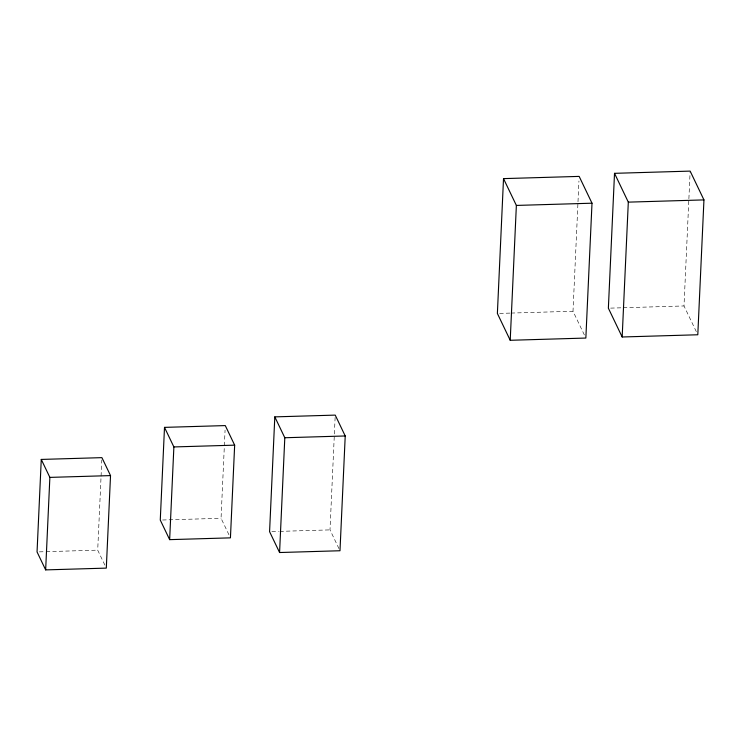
<?xml version="1.0" encoding="UTF-8"?>
<svg xmlns="http://www.w3.org/2000/svg" width="741" height="741" viewBox="0 0 741 741"><rect width="100%" height="100%" fill="white"/><g stroke="black" fill="none" stroke-linecap="round" stroke-linejoin="round"><path stroke-width="0.56" stroke-dasharray="3.71 2.78" d="M104.87 565.114L97.701 550.146L101.026 477.297M101.072 476.139L101.813 459.957M228.95 534.761L221.05 518.283L225.069 430.16M338.989 548.664L329.995 529.889L335.127 417.396M584.371 334.969L573.006 311.248L577.952 202.904M577.999 201.747L578.943 180.999M696.327 331.681L683.999 305.959L688.834 199.922M688.889 198.764L690.093 172.255M610.658 308.117L622.125 307.784M623.264 307.747L683.999 305.959M499.666 313.406L509.984 313.1M511.123 313.072L573.006 311.248M162.566 520.006L221.05 518.283M271.864 531.593L278.699 531.399M279.839 531.362L329.995 529.889M39.338 551.869L45.062 551.702M46.201 551.665L97.701 550.146"/><path stroke-width="1.11" d="M41.264 459.429L37.05 551.934L45.655 569.894L106.306 568.115L110.529 475.602L101.915 457.642L41.264 459.429L49.869 477.389L45.655 569.894M164.502 427.372L160.269 520.071L169.652 539.643L230.432 537.855L234.656 445.156L225.283 425.584L164.502 427.372L173.876 446.943L169.652 539.643M274.809 416.877L269.576 531.668L279.579 552.527L339.989 550.748L345.223 435.967L335.228 415.108L274.809 416.877L284.803 437.746L279.579 552.527M503.519 178.618L497.378 313.471L510.216 340.286L585.853 338.053L592.003 203.201L579.156 176.395L503.519 178.618L516.366 205.424L510.216 340.286M614.521 173.329L608.37 308.191L622.171 336.988L697.8 334.765L703.95 199.903L690.149 171.106L614.521 173.329L628.312 202.136L622.171 336.988M516.366 205.424L592.003 203.201M628.312 202.136L703.95 199.903M284.803 437.746L345.223 435.967M173.876 446.943L234.656 445.156M49.869 477.389L110.529 475.602"/></g></svg>
